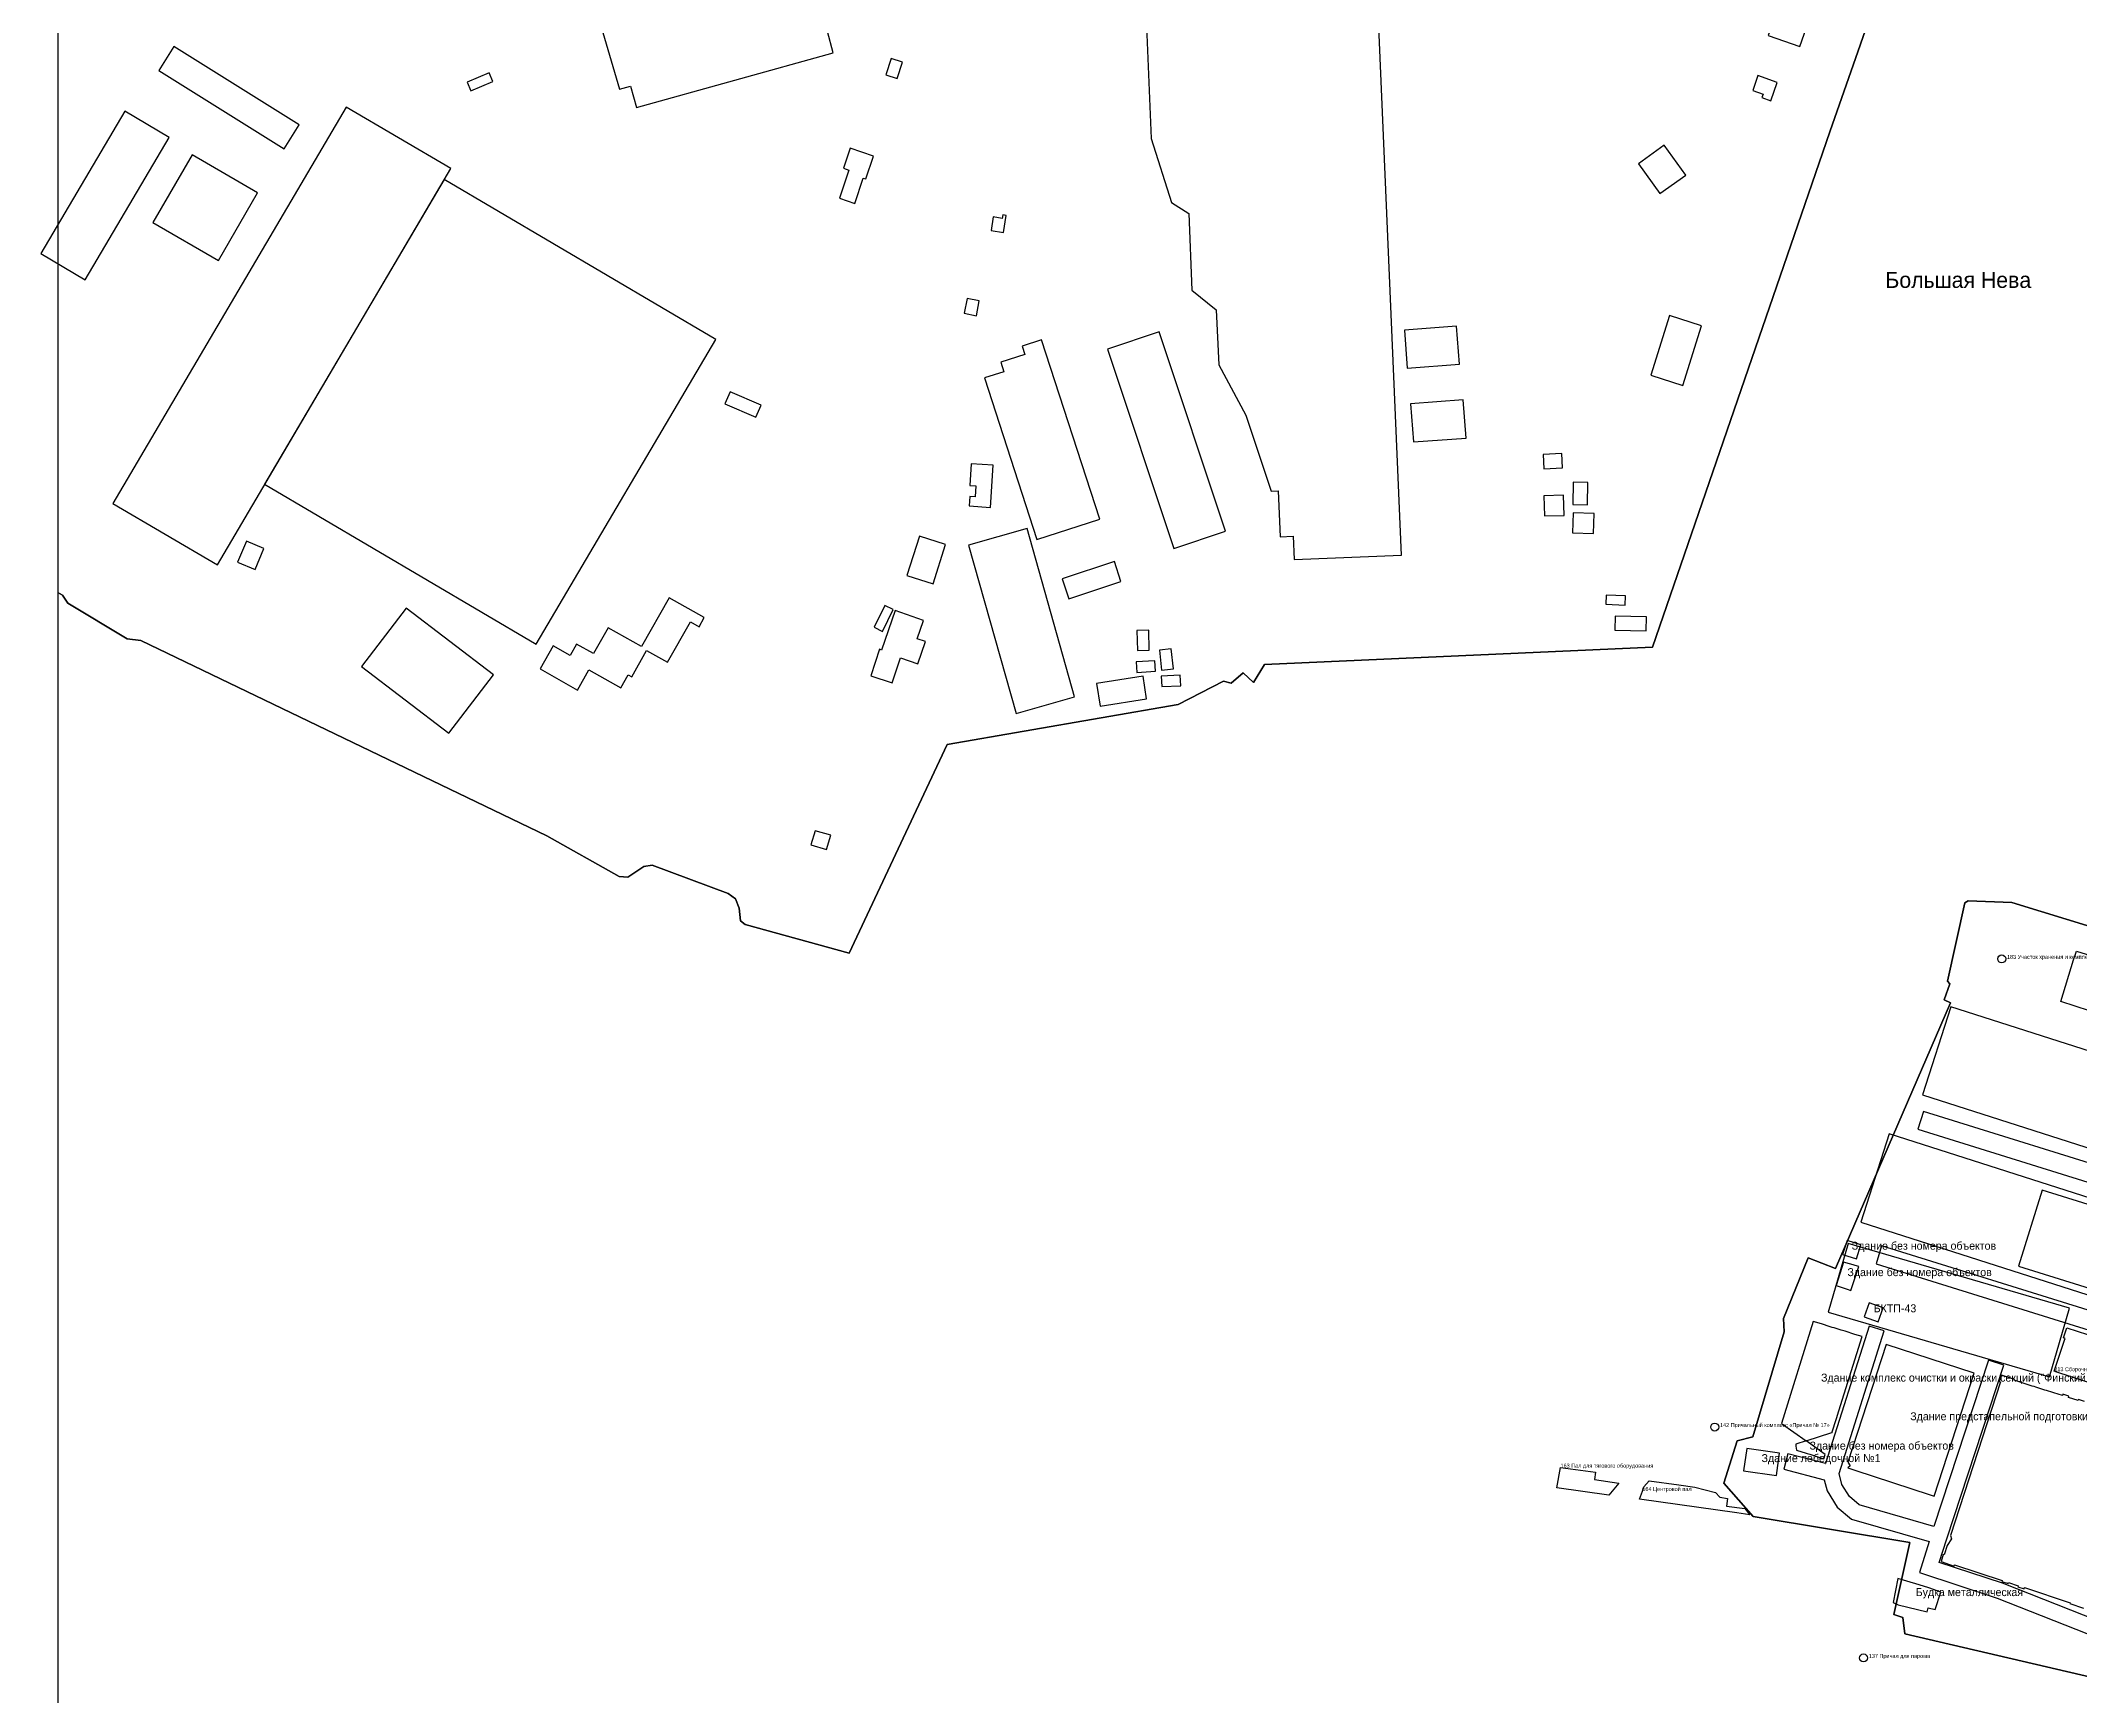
# Model space of a CAD drawing. Extents: x -1571 to 863, y -881 to 2148.
# Drawn here: x -1456 to -687, y -112 to 513 of the extents above; entities that cross this region are included whole.
import ezdxf

# ---------------------------------------------------------------- set-up
doc = ezdxf.new("R2010")
doc.units = 0
for name, color, linetype in [('AREAS', 62, 'CONTINUOUS'), ('BUILDINGS_CONTEXT', 9, 'CONTINUOUS'), ('BUILDINGS_SHIPYARD', 6, 'CONTINUOUS'), ('LABELS', 7, 'CONTINUOUS'), ('LAND_EDGE', 8, 'CONTINUOUS'), ('RAILS', 30, 'CONTINUOUS'), ('ROADS_INTERNAL', 250, 'CONTINUOUS'), ('SLIPWAYS', 4, 'CONTINUOUS'), ('VESSELS', 140, 'CONTINUOUS'), ('WATER', 5, 'CONTINUOUS'), ('ZONE_SHIPYARD', 1, 'CONTINUOUS')]:
    doc.layers.add(name, color=color, linetype=linetype)

msp = doc.modelspace()

# ---------------------------------------------------------------- linework, layer by layer
at = {"layer": 'AREAS'}
msp.add_lwpolyline([(-781.65, 33.18), (-698.07, 8.66), (-690.46, 34.59), (-774.03, 59.12)], close=True, dxfattribs=at)
at = {"layer": 'BUILDINGS_CONTEXT'}
msp.add_lwpolyline([(-1262.2, 577.8), (-1237.9, 495.1), (-1233.8, 496.2), (-1231.5, 488.1), (-1157.2, 508.8), (-1159.4, 516.9)], dxfattribs=at)
for points in [[(-1012.6, 411.7), (-1011.7, 391), (-1001.5, 371.9), (-991.9, 343.2), (-989.3, 343.3), (-988.5, 326), (-983.6, 326.2), (-983.2, 317.4), (-942.7, 319.1), (-951.8, 530.4), (-958.2, 530.1), (-958.8, 543.5), (-1039.9, 540), (-1037.2, 476.4), (-1029.5, 452.3), (-1023, 448.1), (-1021.8, 419.1)], [(-798.094, 532.618), (-804.205, 515.387), (-792.311, 511.168), (-786.2, 528.4)], [(-1358.8, 481.6), (-1406.2, 511.2), (-1411.888, 502.092), (-1364.488, 472.492)], [(-1287.171, 501.212), (-1295.4, 497.7), (-1294.029, 494.488), (-1285.8, 498)], [(-1137.4, 500.5), (-1133.1, 499.1), (-1131.093, 505.265), (-1135.393, 506.665)], [(-806.6, 491.9), (-803.3, 490.7), (-800.9, 497.6), (-808.1, 500.2), (-810, 494.6), (-806.1, 493.2)], [(-1424.7, 486.7), (-1456.418, 432.969), (-1439.7, 423.1), (-1407.982, 476.831)], [(-1341.1, 488.3), (-1429.154, 338.608), (-1389.7, 315.4), (-1301.646, 465.092)], [(-1374.6, 455.9), (-1399.3, 470.2), (-1414.072, 444.684), (-1389.372, 430.384)], [(-1150.9, 472.8), (-1153.4, 465.2), (-1151.3, 464.5), (-1154.9, 453.9), (-1149.1, 451.9), (-1145.9, 461.5), (-1144.9, 461.2), (-1142, 469.8)], [(-843.488, 473.908), (-853.236, 466.874), (-845.1, 455.6), (-835.353, 462.634)], [(-1201.515, 400.55), (-1304.1, 461), (-1371.912, 345.922), (-1269.327, 285.471)], [(-1093.2, 447.6), (-1093.4, 446.2), (-1096.8, 446.8), (-1097.6, 441.7), (-1093, 440.9), (-1091.9, 447.4)], [(-1106.699, 416.003), (-1107.8, 410.4), (-1103.201, 409.497), (-1102.1, 415.1)], [(-836.505, 383.183), (-829.4, 405.7), (-841.495, 409.517), (-848.6, 387)], [(-1092.8, 388.3), (-1100.1, 386), (-1080.3, 325), (-1056.6, 332.7), (-1078.6, 400.4), (-1085.9, 398), (-1084.9, 394.9), (-1094, 391.9)], [(-1028.6, 321.6), (-1009.1, 328.1), (-1034.2, 403.4), (-1053.7, 396.9)], [(-921.889, 405.501), (-941.6, 404), (-940.511, 389.699), (-920.8, 391.2)], [(-1184.5, 375.7), (-1196.151, 380.722), (-1198.1, 376.2), (-1186.449, 371.178)], [(-938.2, 361.8), (-918.3, 363.3), (-919.386, 377.701), (-939.286, 376.201)], [(-882.1, 357.4), (-889.2, 357.1), (-888.972, 351.697), (-881.872, 351.997)], [(-1105.7, 341.2), (-1105.9, 337.7), (-1097.9, 337.1), (-1096.9, 353.1), (-1105.2, 353.6), (-1105.7, 345.4), (-1103.4, 345.3), (-1103.6, 341.1)], [(-872.5, 338.1), (-872.4, 346.535), (-877.9, 346.6), (-878, 338.165)], [(-888.9, 341.5), (-888.7, 333.9), (-881.3, 334.095), (-881.5, 341.695)], [(-870.008, 334.798), (-877.9, 335), (-878.092, 327.502), (-870.2, 327.3)], [(-1375.5, 313.6), (-1372.185, 321.537), (-1378.8, 324.3), (-1382.115, 316.363)], [(-1119.513, 308.26), (-1114.8, 323.1), (-1124.687, 326.24), (-1129.4, 311.4)], [(-1088.204, 259.299), (-1066.085, 265.532), (-1084, 329.1), (-1106.119, 322.867)], [(-1051.077, 316.608), (-1070.8, 310.1), (-1068.323, 302.592), (-1048.6, 309.1)], [(-1263, 284.8), (-1267.9, 276.1), (-1253.8, 268.1), (-1249.5, 275.8), (-1237.4, 269), (-1234.6, 273.9), (-1233.3, 273.1), (-1227.7, 283.1), (-1219.8, 278.6), (-1211.1, 293.9), (-1207.9, 292), (-1205.9, 295.5), (-1219.2, 303), (-1229.6, 284.5), (-1242.2, 291.6), (-1247.7, 281.9), (-1254.1, 285.5), (-1256.6, 281.1)], [(-865.6, 300.5), (-858.3, 300.2), (-858.156, 303.698), (-865.456, 303.998)], [(-1285.5, 273.9), (-1318.5, 299.1), (-1335.385, 276.989), (-1302.385, 251.789)], [(-1139.7, 283.5), (-1143, 273.5), (-1135, 270.8), (-1131.8, 280.3), (-1125.3, 278), (-1122.4, 286.4), (-1125.6, 287.5), (-1123.2, 294.4), (-1133.9, 298.1), (-1139, 283.2)], [(-1137.8, 300.1), (-1141.8, 291.8), (-1138.616, 290.266), (-1134.616, 298.566)], [(-862.1, 290.7), (-850.29, 290.5), (-850.2, 295.8), (-862.01, 296)], [(-1037.9, 283.2), (-1038.101, 290.72), (-1042.6, 290.6), (-1042.399, 283.08)], [(-1042.6, 274.8), (-1035.572, 275.202), (-1035.8, 279.2), (-1042.828, 278.798)], [(-1034.1, 283.2), (-1033.3, 275.6), (-1028.797, 276.074), (-1029.597, 283.674)], [(-1040.277, 273.404), (-1057.8, 270.6), (-1056.423, 261.996), (-1038.9, 264.8)], [(-1026.2, 273.7), (-1033.4, 273.4), (-1033.233, 269.399), (-1026.033, 269.699)], [(-1164.1, 215), (-1165.7, 209.6), (-1159.786, 207.848), (-1158.186, 213.248)]]:
    msp.add_lwpolyline(points, close=True, dxfattribs=at)
at = {"layer": 'BUILDINGS_SHIPYARD'}
for points in [[(-774.47, 60.22), (-776.14, 54.87), (-770.918, 53.24), (-769.248, 58.59)], [(-778.64, 43.22), (-776.3, 42.44), (-775.18, 42.06), (-774.45, 41.82), (-773.02, 41.34), (-769.99, 50.36), (-771.45, 50.79), (-772.2, 51.01), (-773.57, 51.41), (-775.76, 52.06)], [(-766.102, 36.68), (-768.013, 31.402), (-762.76, 29.5), (-760.849, 34.778)], [(-789.95, -15.51), (-780.22, -12.36), (-780.16, -12.47), (-778.45, -7.01), (-777.56, -4.15), (-768.79, 23.91), (-771.51, 24.76), (-775.24, 25.92), (-776.7, 26.37), (-777.44, 26.6), (-779.33, 27.18), (-780.07, 27.41), (-780.81, 27.64), (-784.11, 28.67), (-787.26, 29.65), (-799.26, -8.94)], [(-771.57, -26.54), (-743.07, -35.84), (-741.63, -36.31), (-726.5, 10.09), (-759.65, 20.9), (-774.13, -23.49), (-773.33, -24.95), (-774.21, -25.68)], [(-813.527, -26.825), (-801.16, -28.58), (-799.963, -20.145), (-812.33, -18.39)], [(-782.7, -20.62), (-789.95, -15.51), (-793.87, -16.77), (-793.79, -17.43), (-793.6, -18.95), (-789.95, -20.09), (-789.5, -20.24), (-788.52, -20.54), (-783.2, -22.22)], [(-743.64, -70.95), (-747.24, -69.86), (-755.26, -67.44), (-757.07, -76.55), (-755.18, -77.41), (-744.24, -79.99), (-743.87, -78.56), (-741.18, -79.18), (-739.09, -72.57)]]:
    msp.add_lwpolyline(points, close=True, dxfattribs=at)
msp.add_lwpolyline([(-684.79, -0.58), (-687.05, 0.18), (-687.19, -0.22), (-690.86, 0.96), (-690.72, 1.37), (-693, 2.15), (-693.18, 1.66), (-693.52, 1.77), (-694.36, 2.04), (-699.19, 3.56), (-699.78, 3.74), (-700.51, 3.97), (-703.15, 4.8), (-703.89, 5.04), (-704.57, 5.25), (-709.17, 6.7), (-711.42, 7.41), (-711.31, 7.72), (-716.2, 9.33), (-716.98, 6.98), (-716.6, 6.86), (-735.42, -51.16), (-735.07, -52.52), (-736.66, -54.98), (-737.8, -58.52), (-738.14, -58.42), (-738.99, -60.98), (-734.03, -62.74), (-733.9, -62.35), (-715.94, -68.27), (-716.04, -68.57), (-713.65, -69.38), (-713.51, -69.01), (-709.84, -70.23), (-709.96, -70.61), (-707.61, -71.38), (-707.43, -70.87), (-690.28, -76.59), (-690.38, -76.95), (-685.19, -78.6)], dxfattribs=at)
at = {"layer": 'LAND_EDGE'}
for points in [[(-1450, 2050), (-1450, 305), (-1448.2, 303.9), (-1446.2, 300.9), (-1423.8, 287.5), (-1418.7, 286.8), (-1265.4, 213), (-1238.1, 197.7), (-1234.8, 197.5), (-1228.7, 201.5), (-1225.6, 202), (-1196.9, 191.3), (-1194.1, 189.2), (-1192.7, 185.7), (-1192.2, 181), (-1190.5, 179.6), (-1151.2, 168.7), (-1114.2, 247.6), (-1027, 262.7), (-1009.9, 271.5), (-1007, 270.7), (-1002.5, 274.6), (-998.6, 270.9), (-994.4, 277.8), (-847.9, 284.3), (-781, 479), (-724.9, 639.6)], [(-472.3, 114.2), (-712.3, 187.9), (-728.7, 188.5), (-730, 187.8), (-736.6, 158.2), (-735.7, 157.1), (-737.8, 151.1), (-735.4, 150), (-778.8, 49.6), (-789.1, 53.7), (-798.5, 30.8), (-798.2, 25.7), (-810.1, -14), (-816, -15.5), (-821, -31.4), (-809.9, -44), (-750.8, -53.9), (-756.8, -81.1), (-753.4, -82.2), (-752.6, -88.3), (-664, -109)]]:
    msp.add_lwpolyline(points, dxfattribs=at)
at = {"layer": 'OBJECT_POINTS'}
for centre in [(-716.08, 166.58), (-824.43, -10.25), (-768.27, -97.46)]:
    msp.add_circle(centre, 1.5, dxfattribs=at)
at = {"layer": 'PLATFORMS'}
for points in [[(-663.76, 153.36), (-665.53, 147.74), (-667.69, 148.46), (-669.63, 142.61), (-672.09, 143.43), (-672.1, 143.43), (-693.79, 150.48), (-688.92, 166.18), (-687.89, 169.51), (-661.41, 161.31), (-662.28, 158.38)], [(-696.24, 10.84), (-692.32, 22.54), (-692.11, 23.19), (-692.33, 23.26), (-692.53, 23.33), (-692.76, 23.41), (-691.44, 27.26), (-672.03, 20.92), (-677.62, 4.65), (-678.34, 4.89), (-695.62, 10.64)], [(-882.64, -25.59), (-873.25, -26.84), (-869.48, -27.34), (-869.8, -30.08), (-860.59, -31.39), (-864.4, -35.92), (-883.98, -33.25)], [(-851.76, -34.42), (-851.42, -33.43), (-851.22, -32.86), (-849.17, -30.55), (-838.04, -32.1), (-831.92, -32.96), (-824.18, -35.03), (-822.52, -36.68), (-819.6, -37.24), (-819.96, -40.09), (-813.12, -41.07), (-811.13, -43.42), (-816.11, -42.71), (-852.83, -37.49)]]:
    msp.add_lwpolyline(points, close=True, dxfattribs=at)
at = {"layer": 'RAILS'}
for points in [[(-500.587, 32.668), (-745.583, 108.99), (-747.694, 102.211), (-502.699, 25.89)], [(-500.587, 32.668), (-745.583, 108.99), (-747.694, 102.211), (-502.699, 25.89)], [(-516.416, -18.141), (-761.411, 58.18), (-763.523, 51.402), (-518.527, -24.92)], [(-516.416, -18.141), (-761.411, 58.18), (-763.523, 51.402), (-518.527, -24.92)]]:
    msp.add_lwpolyline(points, close=True, dxfattribs=at)
at = {"layer": 'ROADS_INTERNAL'}
msp.add_lwpolyline([(-643.802, -97.608), (-715.782, -69.177), (-739.651, -61.37), (-736.843, -52.417), (-715.338, 13.115), (-721.039, 14.986), (-741.646, -47.809), (-769.867, -39.593), (-773.602, -36.507), (-776.408, -31.916), (-777.479, -27.783), (-760.438, 26.048), (-766.158, 27.859), (-782.599, -24.074), (-796.806, -20.344), (-798.329, -26.148), (-783.063, -30.155), (-781.992, -34.284), (-778.198, -40.493), (-772.733, -45.007), (-743.479, -53.524), (-747.149, -65.23), (-717.818, -74.823), (-645.998, -103.192)], dxfattribs=at)
at = {"layer": 'SLIPWAYS'}
for points in [[(-473.265, 64.647), (-735.301, 148.525), (-745.971, 115.192), (-483.935, 31.313)], [(-495.145, 16.107), (-758.585, 100.435), (-769.255, 67.101), (-505.815, -17.227)]]:
    msp.add_lwpolyline(points, close=True, dxfattribs=at)
at = {"layer": 'VESSELS'}
msp.add_lwpolyline([(-709.742, 50.525), (-552.209, 1.45), (-533.426, 11.31), (-543.286, 30.092), (-700.819, 79.167)], close=True, dxfattribs=at)
at = {"layer": 'WATER'}
for points in [[(-724.9, 639.6), (-781, 479), (-847.9, 284.3), (-994.4, 277.8), (-998.6, 270.9), (-1002.5, 274.6), (-1007, 270.7), (-1009.9, 271.5), (-1027, 262.7), (-1114.2, 247.6), (-1151.2, 168.7), (-1190.5, 179.6), (-1192.2, 181), (-1192.7, 185.7), (-1194.1, 189.2), (-1196.9, 191.3), (-1225.6, 202), (-1228.7, 201.5), (-1234.8, 197.5), (-1238.1, 197.7), (-1265.4, 213), (-1418.7, 286.8), (-1423.8, 287.5), (-1446.2, 300.9), (-1448.2, 303.9), (-1450, 305), (-1450, -242.2)], [(-664, -109), (-752.6, -88.3), (-753.4, -82.2), (-756.8, -81.1), (-750.8, -53.9), (-809.9, -44), (-821, -31.4), (-816, -15.5), (-810.1, -14), (-798.2, 25.7), (-798.5, 30.8), (-789.1, 53.7), (-778.8, 49.6), (-735.4, 150), (-737.8, 151.1), (-735.7, 157.1), (-736.6, 158.2), (-730, 187.8), (-728.7, 188.5), (-712.3, 187.9), (-472.3, 114.2)]]:
    msp.add_lwpolyline(points, dxfattribs=at)
at = {"layer": 'ZONE_SHIPYARD'}
msp.add_lwpolyline([(-472.3, 114.2), (-712.3, 187.9), (-728.7, 188.5), (-730, 187.8), (-736.6, 158.2), (-735.7, 157.1), (-737.8, 151.1), (-735.4, 150), (-778.8, 49.6), (-789.1, 53.7), (-798.5, 30.8), (-798.2, 25.7), (-810.1, -14), (-816, -15.5), (-821, -31.4), (-809.9, -44), (-750.8, -53.9), (-756.8, -81.1), (-753.4, -82.2), (-752.6, -88.3), (-664, -109)], dxfattribs=at)

# ---------------------------------------------------------------- texts
at = {"layer": 'LABELS'}
for s, height, p in [('Большая Нева', 6, (-760, 420)), ('183 Участок хранения и комплектации внутренних лесов с прожекторной мачтой', 1.5, (-714.08, 166.58)), ('Здание без номера объектов', 3, (-772.694, 56.73)), ('Здание без номера объектов', 3, (-774.338, 46.752)), ('БКТП-43', 3, (-764.431, 33.09)), ('Здание комплекс очистки и окраски секций ("Финский домик")', 3, (-784.292, 6.912)), ('213 Сборочно-сварочная площадка уч. предсборки цеха № 8', 1.5, (-696.24, 10.84)), ('Здание предстапельной подготовки судовых секций цеха №2', 3, (-750.619, -7.688)), ('142 Причальный комплекс «Причал № 17»', 1.5, (-822.43, -10.25)), ('Здание лебедочной №1', 3, (-806.745, -23.485)), ('Здание без номера объектов', 3, (-788.637, -18.775)), ('163 Пал для тягового оборудования', 1.5, (-882.64, -25.59)), ('164 Центровой пал', 1.5, (-851.76, -34.42)), ('Будка металлическая', 3, (-748.565, -74.102)), ('137 Причал для парома', 1.5, (-766.27, -97.46))]:
    msp.add_text(s, height=height, dxfattribs=at).set_placement(p)

doc.saveas('drawing.dxf')
